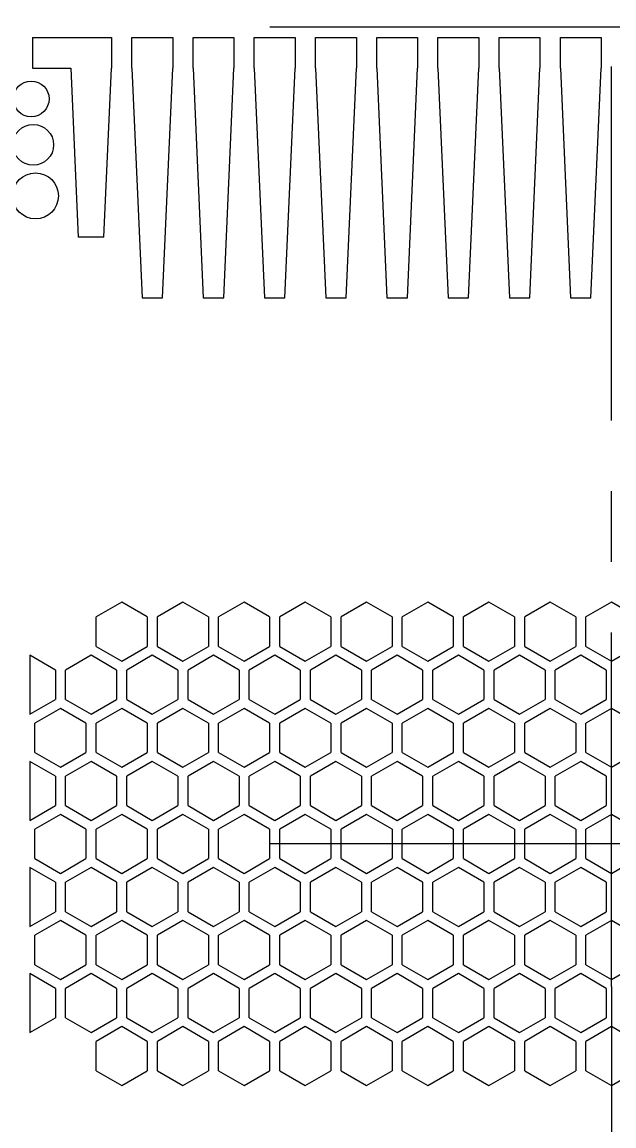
# Model space of a CAD drawing. Header units: millimetres. Extents: x 2092 to 3657, y 94 to 1201.
# Drawn here: x 2567.9 to 2626, y 771.4 to 879.5 of the extents above; entities that cross this region are included whole.
import ezdxf

# ---------------------------------------------------------------- set-up
doc = ezdxf.new("R2010")
doc.units = ezdxf.units.MM
doc.header["$LTSCALE"] = 92.4
doc.linetypes.add('CENTER', pattern=[0.6, 0.375, -0.075, 0.075, -0.075])
for name, color, linetype in [('1_DXF_CONTINUOUS_LINE', 7, 'CONTINUOUS'), ('2_DXF_CONTINUOUS_LINE', 7, 'CONTINUOUS'), ('WANG_9_DXF_AXIS', 7, 'CONTINUOUS')]:
    doc.layers.add(name, color=color, linetype=linetype)

msp = doc.modelspace()

# ---------------------------------------------------------------- linework, layer by layer
at = {"layer": '1_DXF_CONTINUOUS_LINE', "color": 4, "linetype": 'ByBlock'}
for p, q in [((2577.7022, 822.6613), (2575.2022, 821.218)), ((2580.2022, 821.218), (2577.7022, 822.6613)), ((2583.7022, 822.6613), (2581.2022, 821.218)), ((2586.2022, 821.218), (2583.7022, 822.6613)), ((2589.7022, 822.6613), (2587.2022, 821.218)), ((2592.2022, 821.218), (2589.7022, 822.6613)), ((2595.7022, 822.6613), (2593.2022, 821.218)), ((2598.2022, 821.218), (2595.7022, 822.6613)), ((2601.7022, 822.6613), (2599.2022, 821.218)), ((2604.2022, 821.218), (2601.7022, 822.6613)), ((2607.7022, 822.6613), (2605.2022, 821.218)), ((2610.2022, 821.218), (2607.7022, 822.6613)), ((2613.7022, 822.6613), (2611.2022, 821.218)), ((2616.2022, 821.218), (2613.7022, 822.6613)), ((2619.7022, 822.6613), (2617.2022, 821.218)), ((2622.2022, 821.218), (2619.7022, 822.6613)), ((2625.7022, 822.6613), (2623.2022, 821.218)), ((2628.2022, 821.218), (2625.7022, 822.6613)), ((2575.2022, 818.3312), (2575.2022, 821.218)), ((2580.2022, 821.218), (2580.2022, 818.3312)), ((2581.2022, 818.3312), (2581.2022, 821.218)), ((2586.2022, 821.218), (2586.2022, 818.3312)), ((2587.2022, 818.3312), (2587.2022, 821.218)), ((2592.2022, 821.218), (2592.2022, 818.3312)), ((2593.2022, 818.3312), (2593.2022, 821.218)), ((2598.2022, 821.218), (2598.2022, 818.3312)), ((2599.2022, 818.3312), (2599.2022, 821.218)), ((2604.2022, 821.218), (2604.2022, 818.3312)), ((2605.2022, 818.3312), (2605.2022, 821.218)), ((2610.2022, 821.218), (2610.2022, 818.3312)), ((2611.2022, 818.3312), (2611.2022, 821.218)), ((2616.2022, 821.218), (2616.2022, 818.3312)), ((2617.2022, 818.3312), (2617.2022, 821.218)), ((2622.2022, 821.218), (2622.2022, 818.3312)), ((2623.2022, 818.3312), (2623.2022, 821.218)), ((2568.7022, 817.4652), (2568.7022, 811.6917)), ((2571.2022, 816.0218), (2568.7022, 817.4652)), ((2574.7022, 817.4652), (2572.2022, 816.0218)), ((2577.2022, 816.0218), (2574.7022, 817.4652)), ((2575.2022, 818.3312), (2577.7022, 816.8878)), ((2577.7022, 816.8878), (2580.2022, 818.3312)), ((2580.7022, 817.4652), (2578.2022, 816.0218)), ((2583.2022, 816.0218), (2580.7022, 817.4652)), ((2581.2022, 818.3312), (2583.7022, 816.8878)), ((2583.7022, 816.8878), (2586.2022, 818.3312)), ((2586.7022, 817.4652), (2584.2022, 816.0218)), ((2589.2022, 816.0218), (2586.7022, 817.4652)), ((2587.2022, 818.3312), (2589.7022, 816.8878)), ((2589.7022, 816.8878), (2592.2022, 818.3312)), ((2592.7022, 817.4652), (2590.2022, 816.0218)), ((2595.2022, 816.0218), (2592.7022, 817.4652)), ((2593.2022, 818.3312), (2595.7022, 816.8878)), ((2595.7022, 816.8878), (2598.2022, 818.3312)), ((2598.7022, 817.4652), (2596.2022, 816.0218)), ((2601.2022, 816.0218), (2598.7022, 817.4652)), ((2599.2022, 818.3312), (2601.7022, 816.8878)), ((2601.7022, 816.8878), (2604.2022, 818.3312)), ((2604.7022, 817.4652), (2602.2022, 816.0218)), ((2607.2022, 816.0218), (2604.7022, 817.4652)), ((2605.2022, 818.3312), (2607.7022, 816.8878)), ((2607.7022, 816.8878), (2610.2022, 818.3312)), ((2610.7022, 817.4652), (2608.2022, 816.0218)), ((2613.2022, 816.0218), (2610.7022, 817.4652)), ((2611.2022, 818.3312), (2613.7022, 816.8878)), ((2613.7022, 816.8878), (2616.2022, 818.3312)), ((2616.7022, 817.4652), (2614.2022, 816.0218)), ((2619.2022, 816.0218), (2616.7022, 817.4652)), ((2617.2022, 818.3312), (2619.7022, 816.8878)), ((2619.7022, 816.8878), (2622.2022, 818.3312)), ((2622.7022, 817.4652), (2620.2022, 816.0218)), ((2625.2022, 816.0218), (2622.7022, 817.4652)), ((2623.2022, 818.3312), (2625.7022, 816.8878)), ((2625.7022, 816.8878), (2628.2022, 818.3312)), ((2571.2022, 816.0218), (2571.2022, 813.1351)), ((2572.2022, 813.1351), (2572.2022, 816.0218)), ((2577.2022, 816.0218), (2577.2022, 813.1351)), ((2578.2022, 813.1351), (2578.2022, 816.0218)), ((2583.2022, 816.0218), (2583.2022, 813.1351)), ((2584.2022, 813.1351), (2584.2022, 816.0218)), ((2589.2022, 816.0218), (2589.2022, 813.1351)), ((2590.2022, 813.1351), (2590.2022, 816.0218)), ((2595.2022, 816.0218), (2595.2022, 813.1351)), ((2596.2022, 813.1351), (2596.2022, 816.0218)), ((2601.2022, 816.0218), (2601.2022, 813.1351)), ((2602.2022, 813.1351), (2602.2022, 816.0218)), ((2607.2022, 816.0218), (2607.2022, 813.1351)), ((2608.2022, 813.1351), (2608.2022, 816.0218)), ((2613.2022, 816.0218), (2613.2022, 813.1351)), ((2614.2022, 813.1351), (2614.2022, 816.0218)), ((2619.2022, 816.0218), (2619.2022, 813.1351)), ((2620.2022, 813.1351), (2620.2022, 816.0218)), ((2625.2022, 816.0218), (2625.2022, 813.1351)), ((2568.7022, 811.6917), (2571.2022, 813.1351)), ((2572.2022, 813.1351), (2574.7022, 811.6917)), ((2574.7022, 811.6917), (2577.2022, 813.1351)), ((2578.2022, 813.1351), (2580.7022, 811.6917)), ((2580.7022, 811.6917), (2583.2022, 813.1351)), ((2584.2022, 813.1351), (2586.7022, 811.6917)), ((2586.7022, 811.6917), (2589.2022, 813.1351)), ((2590.2022, 813.1351), (2592.7022, 811.6917)), ((2592.7022, 811.6917), (2595.2022, 813.1351)), ((2596.2022, 813.1351), (2598.7022, 811.6917)), ((2598.7022, 811.6917), (2601.2022, 813.1351)), ((2602.2022, 813.1351), (2604.7022, 811.6917)), ((2604.7022, 811.6917), (2607.2022, 813.1351)), ((2608.2022, 813.1351), (2610.7022, 811.6917)), ((2610.7022, 811.6917), (2613.2022, 813.1351)), ((2614.2022, 813.1351), (2616.7022, 811.6917)), ((2616.7022, 811.6917), (2619.2022, 813.1351)), ((2620.2022, 813.1351), (2622.7022, 811.6917)), ((2622.7022, 811.6917), (2625.2022, 813.1351)), ((2571.7022, 812.269), (2569.2022, 810.8257)), ((2574.2022, 810.8257), (2571.7022, 812.269)), ((2577.7022, 812.269), (2575.2022, 810.8257)), ((2580.2022, 810.8257), (2577.7022, 812.269)), ((2583.7022, 812.269), (2581.2022, 810.8257)), ((2586.2022, 810.8257), (2583.7022, 812.269)), ((2589.7022, 812.269), (2587.2022, 810.8257)), ((2592.2022, 810.8257), (2589.7022, 812.269)), ((2595.7022, 812.269), (2593.2022, 810.8257)), ((2598.2022, 810.8257), (2595.7022, 812.269)), ((2601.7022, 812.269), (2599.2022, 810.8257)), ((2604.2022, 810.8257), (2601.7022, 812.269)), ((2607.7022, 812.269), (2605.2022, 810.8257)), ((2610.2022, 810.8257), (2607.7022, 812.269)), ((2613.7022, 812.269), (2611.2022, 810.8257)), ((2616.2022, 810.8257), (2613.7022, 812.269)), ((2619.7022, 812.269), (2617.2022, 810.8257)), ((2622.2022, 810.8257), (2619.7022, 812.269)), ((2625.7022, 812.269), (2623.2022, 810.8257)), ((2628.2022, 810.8257), (2625.7022, 812.269)), ((2569.2022, 807.9389), (2569.2022, 810.8257)), ((2574.2022, 810.8257), (2574.2022, 807.9389)), ((2575.2022, 807.9389), (2575.2022, 810.8257)), ((2580.2022, 810.8257), (2580.2022, 807.9389)), ((2581.2022, 807.9389), (2581.2022, 810.8257)), ((2586.2022, 810.8257), (2586.2022, 807.9389)), ((2587.2022, 807.9389), (2587.2022, 810.8257)), ((2592.2022, 810.8257), (2592.2022, 807.9389)), ((2593.2022, 807.9389), (2593.2022, 810.8257)), ((2598.2022, 810.8257), (2598.2022, 807.9389)), ((2599.2022, 807.9389), (2599.2022, 810.8257)), ((2604.2022, 810.8257), (2604.2022, 807.9389)), ((2605.2022, 807.9389), (2605.2022, 810.8257)), ((2610.2022, 810.8257), (2610.2022, 807.9389)), ((2611.2022, 807.9389), (2611.2022, 810.8257)), ((2616.2022, 810.8257), (2616.2022, 807.9389)), ((2617.2022, 807.9389), (2617.2022, 810.8257)), ((2622.2022, 810.8257), (2622.2022, 807.9389)), ((2623.2022, 807.9389), (2623.2022, 810.8257)), ((2569.2022, 807.9389), (2571.7022, 806.4955)), ((2571.7022, 806.4955), (2574.2022, 807.9389)), ((2575.2022, 807.9389), (2577.7022, 806.4955)), ((2577.7022, 806.4955), (2580.2022, 807.9389)), ((2581.2022, 807.9389), (2583.7022, 806.4955)), ((2583.7022, 806.4955), (2586.2022, 807.9389)), ((2587.2022, 807.9389), (2589.7022, 806.4955)), ((2589.7022, 806.4955), (2592.2022, 807.9389)), ((2593.2022, 807.9389), (2595.7022, 806.4955)), ((2595.7022, 806.4955), (2598.2022, 807.9389)), ((2599.2022, 807.9389), (2601.7022, 806.4955)), ((2601.7022, 806.4955), (2604.2022, 807.9389)), ((2605.2022, 807.9389), (2607.7022, 806.4955)), ((2607.7022, 806.4955), (2610.2022, 807.9389)), ((2611.2022, 807.9389), (2613.7022, 806.4955)), ((2613.7022, 806.4955), (2616.2022, 807.9389)), ((2617.2022, 807.9389), (2619.7022, 806.4955)), ((2619.7022, 806.4955), (2622.2022, 807.9389)), ((2623.2022, 807.9389), (2625.7022, 806.4955)), ((2625.7022, 806.4955), (2628.2022, 807.9389)), ((2568.7022, 807.0729), (2568.7022, 801.2994)), ((2571.2022, 805.6295), (2568.7022, 807.0729)), ((2574.7022, 807.0729), (2572.2022, 805.6295)), ((2577.2022, 805.6295), (2574.7022, 807.0729)), ((2580.7022, 807.0729), (2578.2022, 805.6295)), ((2583.2022, 805.6295), (2580.7022, 807.0729)), ((2586.7022, 807.0729), (2584.2022, 805.6295)), ((2589.2022, 805.6295), (2586.7022, 807.0729)), ((2592.7022, 807.0729), (2590.2022, 805.6295)), ((2595.2022, 805.6295), (2592.7022, 807.0729)), ((2598.7022, 807.0729), (2596.2022, 805.6295)), ((2601.2022, 805.6295), (2598.7022, 807.0729)), ((2604.7022, 807.0729), (2602.2022, 805.6295)), ((2607.2022, 805.6295), (2604.7022, 807.0729)), ((2610.7022, 807.0729), (2608.2022, 805.6295)), ((2613.2022, 805.6295), (2610.7022, 807.0729)), ((2616.7022, 807.0729), (2614.2022, 805.6295)), ((2619.2022, 805.6295), (2616.7022, 807.0729)), ((2622.7022, 807.0729), (2620.2022, 805.6295)), ((2625.2022, 805.6295), (2622.7022, 807.0729)), ((2571.2022, 805.6295), (2571.2022, 802.7427)), ((2572.2022, 802.7427), (2572.2022, 805.6295)), ((2577.2022, 805.6295), (2577.2022, 802.7427)), ((2578.2022, 802.7427), (2578.2022, 805.6295)), ((2583.2022, 805.6295), (2583.2022, 802.7427)), ((2584.2022, 802.7427), (2584.2022, 805.6295)), ((2589.2022, 805.6295), (2589.2022, 802.7427)), ((2590.2022, 802.7427), (2590.2022, 805.6295)), ((2595.2022, 805.6295), (2595.2022, 802.7427)), ((2596.2022, 802.7427), (2596.2022, 805.6295)), ((2601.2022, 805.6295), (2601.2022, 802.7427)), ((2602.2022, 802.7427), (2602.2022, 805.6295)), ((2607.2022, 805.6295), (2607.2022, 802.7427)), ((2608.2022, 802.7427), (2608.2022, 805.6295)), ((2613.2022, 805.6295), (2613.2022, 802.7427)), ((2614.2022, 802.7427), (2614.2022, 805.6295)), ((2619.2022, 805.6295), (2619.2022, 802.7427)), ((2620.2022, 802.7427), (2620.2022, 805.6295)), ((2625.2022, 805.6295), (2625.2022, 802.7427)), ((2568.7022, 801.2994), (2571.2022, 802.7427)), ((2572.2022, 802.7427), (2574.7022, 801.2994)), ((2574.7022, 801.2994), (2577.2022, 802.7427)), ((2578.2022, 802.7427), (2580.7022, 801.2994)), ((2580.7022, 801.2994), (2583.2022, 802.7427)), ((2584.2022, 802.7427), (2586.7022, 801.2994)), ((2586.7022, 801.2994), (2589.2022, 802.7427)), ((2590.2022, 802.7427), (2592.7022, 801.2994)), ((2592.7022, 801.2994), (2595.2022, 802.7427)), ((2596.2022, 802.7427), (2598.7022, 801.2994)), ((2598.7022, 801.2994), (2601.2022, 802.7427)), ((2602.2022, 802.7427), (2604.7022, 801.2994)), ((2604.7022, 801.2994), (2607.2022, 802.7427)), ((2608.2022, 802.7427), (2610.7022, 801.2994)), ((2610.7022, 801.2994), (2613.2022, 802.7427)), ((2614.2022, 802.7427), (2616.7022, 801.2994)), ((2616.7022, 801.2994), (2619.2022, 802.7427)), ((2620.2022, 802.7427), (2622.7022, 801.2994)), ((2622.7022, 801.2994), (2625.2022, 802.7427)), ((2571.7022, 801.8767), (2569.2022, 800.4333)), ((2574.2022, 800.4333), (2571.7022, 801.8767)), ((2577.7022, 801.8767), (2575.2022, 800.4333)), ((2580.2022, 800.4333), (2577.7022, 801.8767)), ((2583.7022, 801.8767), (2581.2022, 800.4333)), ((2586.2022, 800.4333), (2583.7022, 801.8767)), ((2589.7022, 801.8767), (2587.2022, 800.4333)), ((2592.2022, 800.4333), (2589.7022, 801.8767)), ((2595.7022, 801.8767), (2593.2022, 800.4333)), ((2598.2022, 800.4333), (2595.7022, 801.8767)), ((2601.7022, 801.8767), (2599.2022, 800.4333)), ((2604.2022, 800.4333), (2601.7022, 801.8767)), ((2607.7022, 801.8767), (2605.2022, 800.4333)), ((2610.2022, 800.4333), (2607.7022, 801.8767)), ((2613.7022, 801.8767), (2611.2022, 800.4333)), ((2616.2022, 800.4333), (2613.7022, 801.8767)), ((2619.7022, 801.8767), (2617.2022, 800.4333)), ((2622.2022, 800.4333), (2619.7022, 801.8767)), ((2625.7022, 801.8767), (2623.2022, 800.4333)), ((2628.2022, 800.4333), (2625.7022, 801.8767)), ((2569.2022, 797.5466), (2569.2022, 800.4333)), ((2574.2022, 800.4333), (2574.2022, 797.5466)), ((2575.2022, 797.5466), (2575.2022, 800.4333)), ((2580.2022, 800.4333), (2580.2022, 797.5466)), ((2581.2022, 797.5466), (2581.2022, 800.4333)), ((2586.2022, 800.4333), (2586.2022, 797.5466)), ((2587.2022, 797.5466), (2587.2022, 800.4333)), ((2592.2022, 800.4333), (2592.2022, 797.5466)), ((2593.2022, 797.5466), (2593.2022, 800.4333)), ((2598.2022, 800.4333), (2598.2022, 797.5466)), ((2599.2022, 797.5466), (2599.2022, 800.4333)), ((2604.2022, 800.4333), (2604.2022, 797.5466)), ((2605.2022, 797.5466), (2605.2022, 800.4333)), ((2610.2022, 800.4333), (2610.2022, 797.5466)), ((2611.2022, 797.5466), (2611.2022, 800.4333)), ((2616.2022, 800.4333), (2616.2022, 797.5466)), ((2617.2022, 797.5466), (2617.2022, 800.4333)), ((2622.2022, 800.4333), (2622.2022, 797.5466)), ((2623.2022, 797.5466), (2623.2022, 800.4333)), ((2569.2022, 797.5466), (2571.7022, 796.1032)), ((2571.7022, 796.1032), (2574.2022, 797.5466)), ((2575.2022, 797.5466), (2577.7022, 796.1032)), ((2577.7022, 796.1032), (2580.2022, 797.5466)), ((2581.2022, 797.5466), (2583.7022, 796.1032)), ((2583.7022, 796.1032), (2586.2022, 797.5466)), ((2587.2022, 797.5466), (2589.7022, 796.1032)), ((2589.7022, 796.1032), (2592.2022, 797.5466)), ((2593.2022, 797.5466), (2595.7022, 796.1032)), ((2595.7022, 796.1032), (2598.2022, 797.5466)), ((2599.2022, 797.5466), (2601.7022, 796.1032)), ((2601.7022, 796.1032), (2604.2022, 797.5466)), ((2605.2022, 797.5466), (2607.7022, 796.1032)), ((2607.7022, 796.1032), (2610.2022, 797.5466)), ((2611.2022, 797.5466), (2613.7022, 796.1032)), ((2613.7022, 796.1032), (2616.2022, 797.5466)), ((2617.2022, 797.5466), (2619.7022, 796.1032)), ((2619.7022, 796.1032), (2622.2022, 797.5466)), ((2623.2022, 797.5466), (2625.7022, 796.1032)), ((2625.7022, 796.1032), (2628.2022, 797.5466)), ((2568.7022, 796.6806), (2568.7022, 790.9071)), ((2571.2022, 795.2372), (2568.7022, 796.6806)), ((2574.7022, 796.6806), (2572.2022, 795.2372)), ((2577.2022, 795.2372), (2574.7022, 796.6806)), ((2580.7022, 796.6806), (2578.2022, 795.2372)), ((2583.2022, 795.2372), (2580.7022, 796.6806)), ((2586.7022, 796.6806), (2584.2022, 795.2372)), ((2589.2022, 795.2372), (2586.7022, 796.6806)), ((2592.7022, 796.6806), (2590.2022, 795.2372)), ((2595.2022, 795.2372), (2592.7022, 796.6806)), ((2598.7022, 796.6806), (2596.2022, 795.2372)), ((2601.2022, 795.2372), (2598.7022, 796.6806)), ((2604.7022, 796.6806), (2602.2022, 795.2372)), ((2607.2022, 795.2372), (2604.7022, 796.6806)), ((2610.7022, 796.6806), (2608.2022, 795.2372)), ((2613.2022, 795.2372), (2610.7022, 796.6806)), ((2616.7022, 796.6806), (2614.2022, 795.2372)), ((2619.2022, 795.2372), (2616.7022, 796.6806)), ((2622.7022, 796.6806), (2620.2022, 795.2372)), ((2625.2022, 795.2372), (2622.7022, 796.6806)), ((2571.2022, 795.2372), (2571.2022, 792.3504)), ((2572.2022, 792.3504), (2572.2022, 795.2372)), ((2577.2022, 795.2372), (2577.2022, 792.3504)), ((2578.2022, 792.3504), (2578.2022, 795.2372)), ((2583.2022, 795.2372), (2583.2022, 792.3504)), ((2584.2022, 792.3504), (2584.2022, 795.2372)), ((2589.2022, 795.2372), (2589.2022, 792.3504)), ((2590.2022, 792.3504), (2590.2022, 795.2372)), ((2595.2022, 795.2372), (2595.2022, 792.3504)), ((2596.2022, 792.3504), (2596.2022, 795.2372)), ((2601.2022, 795.2372), (2601.2022, 792.3504)), ((2602.2022, 792.3504), (2602.2022, 795.2372)), ((2607.2022, 795.2372), (2607.2022, 792.3504)), ((2608.2022, 792.3504), (2608.2022, 795.2372)), ((2613.2022, 795.2372), (2613.2022, 792.3504)), ((2614.2022, 792.3504), (2614.2022, 795.2372)), ((2619.2022, 795.2372), (2619.2022, 792.3504)), ((2620.2022, 792.3504), (2620.2022, 795.2372)), ((2625.2022, 795.2372), (2625.2022, 792.3504)), ((2568.7022, 790.9071), (2571.2022, 792.3504)), ((2571.7022, 791.4844), (2569.2022, 790.041)), ((2574.2022, 790.041), (2571.7022, 791.4844)), ((2572.2022, 792.3504), (2574.7022, 790.9071)), ((2574.7022, 790.9071), (2577.2022, 792.3504)), ((2577.7022, 791.4844), (2575.2022, 790.041)), ((2580.2022, 790.041), (2577.7022, 791.4844)), ((2578.2022, 792.3504), (2580.7022, 790.9071)), ((2580.7022, 790.9071), (2583.2022, 792.3504)), ((2583.7022, 791.4844), (2581.2022, 790.041)), ((2586.2022, 790.041), (2583.7022, 791.4844)), ((2584.2022, 792.3504), (2586.7022, 790.9071)), ((2586.7022, 790.9071), (2589.2022, 792.3504)), ((2589.7022, 791.4844), (2587.2022, 790.041)), ((2592.2022, 790.041), (2589.7022, 791.4844)), ((2590.2022, 792.3504), (2592.7022, 790.9071)), ((2592.7022, 790.9071), (2595.2022, 792.3504)), ((2595.7022, 791.4844), (2593.2022, 790.041)), ((2598.2022, 790.041), (2595.7022, 791.4844)), ((2596.2022, 792.3504), (2598.7022, 790.9071)), ((2598.7022, 790.9071), (2601.2022, 792.3504)), ((2601.7022, 791.4844), (2599.2022, 790.041)), ((2604.2022, 790.041), (2601.7022, 791.4844)), ((2602.2022, 792.3504), (2604.7022, 790.9071)), ((2604.7022, 790.9071), (2607.2022, 792.3504)), ((2607.7022, 791.4844), (2605.2022, 790.041)), ((2610.2022, 790.041), (2607.7022, 791.4844)), ((2608.2022, 792.3504), (2610.7022, 790.9071)), ((2610.7022, 790.9071), (2613.2022, 792.3504)), ((2613.7022, 791.4844), (2611.2022, 790.041)), ((2616.2022, 790.041), (2613.7022, 791.4844)), ((2614.2022, 792.3504), (2616.7022, 790.9071)), ((2616.7022, 790.9071), (2619.2022, 792.3504)), ((2619.7022, 791.4844), (2617.2022, 790.041)), ((2622.2022, 790.041), (2619.7022, 791.4844)), ((2620.2022, 792.3504), (2622.7022, 790.9071)), ((2622.7022, 790.9071), (2625.2022, 792.3504)), ((2625.7022, 791.4844), (2623.2022, 790.041)), ((2628.2022, 790.041), (2625.7022, 791.4844)), ((2569.2022, 787.1543), (2569.2022, 790.041)), ((2574.2022, 790.041), (2574.2022, 787.1543)), ((2575.2022, 787.1543), (2575.2022, 790.041)), ((2580.2022, 790.041), (2580.2022, 787.1543)), ((2581.2022, 787.1543), (2581.2022, 790.041)), ((2586.2022, 790.041), (2586.2022, 787.1543)), ((2587.2022, 787.1543), (2587.2022, 790.041)), ((2592.2022, 790.041), (2592.2022, 787.1543)), ((2593.2022, 787.1543), (2593.2022, 790.041)), ((2598.2022, 790.041), (2598.2022, 787.1543)), ((2599.2022, 787.1543), (2599.2022, 790.041)), ((2604.2022, 790.041), (2604.2022, 787.1543)), ((2605.2022, 787.1543), (2605.2022, 790.041)), ((2610.2022, 790.041), (2610.2022, 787.1543)), ((2611.2022, 787.1543), (2611.2022, 790.041)), ((2616.2022, 790.041), (2616.2022, 787.1543)), ((2617.2022, 787.1543), (2617.2022, 790.041)), ((2622.2022, 790.041), (2622.2022, 787.1543)), ((2623.2022, 787.1543), (2623.2022, 790.041)), ((2569.2022, 787.1543), (2571.7022, 785.7109)), ((2571.7022, 785.7109), (2574.2022, 787.1543)), ((2575.2022, 787.1543), (2577.7022, 785.7109)), ((2577.7022, 785.7109), (2580.2022, 787.1543)), ((2581.2022, 787.1543), (2583.7022, 785.7109)), ((2583.7022, 785.7109), (2586.2022, 787.1543)), ((2587.2022, 787.1543), (2589.7022, 785.7109)), ((2589.7022, 785.7109), (2592.2022, 787.1543)), ((2593.2022, 787.1543), (2595.7022, 785.7109)), ((2595.7022, 785.7109), (2598.2022, 787.1543)), ((2599.2022, 787.1543), (2601.7022, 785.7109)), ((2601.7022, 785.7109), (2604.2022, 787.1543)), ((2605.2022, 787.1543), (2607.7022, 785.7109)), ((2607.7022, 785.7109), (2610.2022, 787.1543)), ((2611.2022, 787.1543), (2613.7022, 785.7109)), ((2613.7022, 785.7109), (2616.2022, 787.1543)), ((2617.2022, 787.1543), (2619.7022, 785.7109)), ((2619.7022, 785.7109), (2622.2022, 787.1543)), ((2623.2022, 787.1543), (2625.7022, 785.7109)), ((2625.7022, 785.7109), (2628.2022, 787.1543)), ((2568.7022, 786.2883), (2568.7022, 780.5148)), ((2571.2022, 784.8449), (2568.7022, 786.2883)), ((2574.7022, 786.2883), (2572.2022, 784.8449)), ((2577.2022, 784.8449), (2574.7022, 786.2883)), ((2580.7022, 786.2883), (2578.2022, 784.8449)), ((2583.2022, 784.8449), (2580.7022, 786.2883)), ((2586.7022, 786.2883), (2584.2022, 784.8449)), ((2589.2022, 784.8449), (2586.7022, 786.2883)), ((2592.7022, 786.2883), (2590.2022, 784.8449)), ((2595.2022, 784.8449), (2592.7022, 786.2883)), ((2598.7022, 786.2883), (2596.2022, 784.8449)), ((2601.2022, 784.8449), (2598.7022, 786.2883)), ((2604.7022, 786.2883), (2602.2022, 784.8449)), ((2607.2022, 784.8449), (2604.7022, 786.2883)), ((2610.7022, 786.2883), (2608.2022, 784.8449)), ((2613.2022, 784.8449), (2610.7022, 786.2883)), ((2616.7022, 786.2883), (2614.2022, 784.8449)), ((2619.2022, 784.8449), (2616.7022, 786.2883)), ((2622.7022, 786.2883), (2620.2022, 784.8449)), ((2625.2022, 784.8449), (2622.7022, 786.2883)), ((2571.2022, 784.8449), (2571.2022, 781.9581)), ((2572.2022, 781.9581), (2572.2022, 784.8449)), ((2577.2022, 784.8449), (2577.2022, 781.9581)), ((2578.2022, 781.9581), (2578.2022, 784.8449)), ((2583.2022, 784.8449), (2583.2022, 781.9581)), ((2584.2022, 781.9581), (2584.2022, 784.8449)), ((2589.2022, 784.8449), (2589.2022, 781.9581)), ((2590.2022, 781.9581), (2590.2022, 784.8449)), ((2595.2022, 784.8449), (2595.2022, 781.9581)), ((2596.2022, 781.9581), (2596.2022, 784.8449)), ((2601.2022, 784.8449), (2601.2022, 781.9581)), ((2602.2022, 781.9581), (2602.2022, 784.8449)), ((2607.2022, 784.8449), (2607.2022, 781.9581)), ((2608.2022, 781.9581), (2608.2022, 784.8449)), ((2613.2022, 784.8449), (2613.2022, 781.9581)), ((2614.2022, 781.9581), (2614.2022, 784.8449)), ((2619.2022, 784.8449), (2619.2022, 781.9581)), ((2620.2022, 781.9581), (2620.2022, 784.8449)), ((2625.2022, 784.8449), (2625.2022, 781.9581)), ((2568.7022, 780.5148), (2571.2022, 781.9581)), ((2572.2022, 781.9581), (2574.7022, 780.5148)), ((2574.7022, 780.5148), (2577.2022, 781.9581)), ((2578.2022, 781.9581), (2580.7022, 780.5148)), ((2580.7022, 780.5148), (2583.2022, 781.9581)), ((2584.2022, 781.9581), (2586.7022, 780.5148)), ((2586.7022, 780.5148), (2589.2022, 781.9581)), ((2590.2022, 781.9581), (2592.7022, 780.5148)), ((2592.7022, 780.5148), (2595.2022, 781.9581)), ((2596.2022, 781.9581), (2598.7022, 780.5148)), ((2598.7022, 780.5148), (2601.2022, 781.9581)), ((2602.2022, 781.9581), (2604.7022, 780.5148)), ((2604.7022, 780.5148), (2607.2022, 781.9581)), ((2608.2022, 781.9581), (2610.7022, 780.5148)), ((2610.7022, 780.5148), (2613.2022, 781.9581)), ((2614.2022, 781.9581), (2616.7022, 780.5148)), ((2616.7022, 780.5148), (2619.2022, 781.9581)), ((2620.2022, 781.9581), (2622.7022, 780.5148)), ((2622.7022, 780.5148), (2625.2022, 781.9581)), ((2577.7022, 781.0921), (2575.2022, 779.6487)), ((2580.2022, 779.6487), (2577.7022, 781.0921)), ((2583.7022, 781.0921), (2581.2022, 779.6487)), ((2586.2022, 779.6487), (2583.7022, 781.0921)), ((2589.7022, 781.0921), (2587.2022, 779.6487)), ((2592.2022, 779.6487), (2589.7022, 781.0921)), ((2595.7022, 781.0921), (2593.2022, 779.6487)), ((2598.2022, 779.6487), (2595.7022, 781.0921)), ((2601.7022, 781.0921), (2599.2022, 779.6487)), ((2604.2022, 779.6487), (2601.7022, 781.0921)), ((2607.7022, 781.0921), (2605.2022, 779.6487)), ((2610.2022, 779.6487), (2607.7022, 781.0921)), ((2613.7022, 781.0921), (2611.2022, 779.6487)), ((2616.2022, 779.6487), (2613.7022, 781.0921)), ((2619.7022, 781.0921), (2617.2022, 779.6487)), ((2622.2022, 779.6487), (2619.7022, 781.0921)), ((2625.7022, 781.0921), (2623.2022, 779.6487)), ((2628.2022, 779.6487), (2625.7022, 781.0921)), ((2575.2022, 776.762), (2575.2022, 779.6487)), ((2580.2022, 779.6487), (2580.2022, 776.762)), ((2581.2022, 776.762), (2581.2022, 779.6487)), ((2586.2022, 779.6487), (2586.2022, 776.762)), ((2587.2022, 776.762), (2587.2022, 779.6487)), ((2592.2022, 779.6487), (2592.2022, 776.762)), ((2593.2022, 776.762), (2593.2022, 779.6487)), ((2598.2022, 779.6487), (2598.2022, 776.762)), ((2599.2022, 776.762), (2599.2022, 779.6487)), ((2604.2022, 779.6487), (2604.2022, 776.762)), ((2605.2022, 776.762), (2605.2022, 779.6487)), ((2610.2022, 779.6487), (2610.2022, 776.762)), ((2611.2022, 776.762), (2611.2022, 779.6487)), ((2616.2022, 779.6487), (2616.2022, 776.762)), ((2617.2022, 776.762), (2617.2022, 779.6487)), ((2622.2022, 779.6487), (2622.2022, 776.762)), ((2623.2022, 776.762), (2623.2022, 779.6487)), ((2575.2022, 776.762), (2577.7022, 775.3186)), ((2577.7022, 775.3186), (2580.2022, 776.762)), ((2581.2022, 776.762), (2583.7022, 775.3186)), ((2583.7022, 775.3186), (2586.2022, 776.762)), ((2587.2022, 776.762), (2589.7022, 775.3186)), ((2589.7022, 775.3186), (2592.2022, 776.762)), ((2593.2022, 776.762), (2595.7022, 775.3186)), ((2595.7022, 775.3186), (2598.2022, 776.762)), ((2599.2022, 776.762), (2601.7022, 775.3186)), ((2601.7022, 775.3186), (2604.2022, 776.762)), ((2605.2022, 776.762), (2607.7022, 775.3186)), ((2607.7022, 775.3186), (2610.2022, 776.762)), ((2611.2022, 776.762), (2613.7022, 775.3186)), ((2613.7022, 775.3186), (2616.2022, 776.762)), ((2617.2022, 776.762), (2619.7022, 775.3186)), ((2619.7022, 775.3186), (2622.2022, 776.762)), ((2623.2022, 776.762), (2625.7022, 775.3186)), ((2625.7022, 775.3186), (2628.2022, 776.762))]:
    msp.add_line(p, q, dxfattribs=at)
at = {"layer": '2_DXF_CONTINUOUS_LINE', "color": 4, "linetype": 'ByBlock'}
for p, q in [((2568.9522, 877.99), (2568.9522, 874.99)), ((2568.9522, 877.99), (2576.7022, 877.99)), ((2576.7022, 877.99), (2576.7022, 874.99)), ((2578.7022, 874.99), (2578.7022, 877.99)), ((2578.7022, 877.99), (2582.7022, 877.99)), ((2582.7022, 877.99), (2582.7022, 874.99)), ((2584.7022, 874.99), (2584.7022, 877.99)), ((2584.7022, 877.99), (2588.7022, 877.99)), ((2588.7022, 877.99), (2588.7022, 874.99)), ((2590.7022, 874.99), (2590.7022, 877.99)), ((2590.7022, 877.99), (2594.7022, 877.99)), ((2594.7022, 877.99), (2594.7022, 874.99)), ((2596.7022, 874.99), (2596.7022, 877.99)), ((2596.7022, 877.99), (2600.7022, 877.99)), ((2600.7022, 877.99), (2600.7022, 874.99)), ((2602.7022, 874.99), (2602.7022, 877.99)), ((2602.7022, 877.99), (2606.7022, 877.99)), ((2606.7022, 877.99), (2606.7022, 874.99)), ((2608.7022, 874.99), (2608.7022, 877.99)), ((2608.7022, 877.99), (2612.7022, 877.99)), ((2612.7022, 877.99), (2612.7022, 874.99)), ((2614.7022, 874.99), (2614.7022, 877.99)), ((2614.7022, 877.99), (2618.7022, 877.99)), ((2618.7022, 877.99), (2618.7022, 874.99)), ((2620.7022, 874.99), (2620.7022, 877.99)), ((2620.7022, 877.99), (2624.7022, 877.99)), ((2624.7022, 877.99), (2624.7022, 874.99)), ((2568.9522, 874.99), (2572.7022, 874.99)), ((2572.7022, 874.99), (2573.4379, 858.4358)), ((2575.9664, 858.4358), (2576.7022, 874.99)), ((2578.7022, 874.99), (2579.7022, 852.49)), ((2581.7022, 852.49), (2582.7022, 874.99)), ((2584.7022, 874.99), (2585.7022, 852.49)), ((2587.7022, 852.49), (2588.7022, 874.99)), ((2590.7022, 874.99), (2591.7022, 852.49)), ((2593.7022, 852.49), (2594.7022, 874.99)), ((2596.7022, 874.99), (2597.7022, 852.49)), ((2599.7022, 852.49), (2600.7022, 874.99)), ((2602.7022, 874.99), (2603.7022, 852.49)), ((2605.7022, 852.49), (2606.7022, 874.99)), ((2608.7022, 874.99), (2609.7022, 852.49)), ((2611.7022, 852.49), (2612.7022, 874.99)), ((2614.7022, 874.99), (2615.7022, 852.49)), ((2617.7022, 852.49), (2618.7022, 874.99)), ((2620.7022, 874.99), (2621.7022, 852.49)), ((2623.7022, 852.49), (2624.7022, 874.99)), ((2575.9664, 858.4358), (2573.4379, 858.4358)), ((2579.7022, 852.49), (2581.7022, 852.49)), ((2585.7022, 852.49), (2587.7022, 852.49)), ((2591.7022, 852.49), (2593.7022, 852.49)), ((2597.7022, 852.49), (2599.7022, 852.49)), ((2603.7022, 852.49), (2605.7022, 852.49)), ((2609.7022, 852.49), (2611.7022, 852.49)), ((2615.7022, 852.49), (2617.7022, 852.49)), ((2621.7022, 852.49), (2623.7022, 852.49))]:
    msp.add_line(p, q, dxfattribs=at)
for centre, radius in [((2568.8326, 871.9676), 1.75), ((2569.0326, 867.4676), 2), ((2569.2548, 862.4676), 2.25)]:
    msp.add_circle(centre, radius, dxfattribs=at)
at = {"layer": 'WANG_9_DXF_AXIS', "color": 140, "linetype": 'CENTER'}
for q in [(2625.7022, 915.2725), (2625.7022, 665.9335)]:
    msp.add_line((2625.7022, 785.04), q, dxfattribs=at)
at = {"layer": 'WANG_9_DXF_AXIS', "color": 4, "linetype": 'ByBlock'}
for p, q in [((2666.5044, 878.99), (2592.2293, 878.99)), ((2666.5044, 798.99), (2592.2293, 798.99))]:
    msp.add_line(p, q, dxfattribs=at)

doc.saveas('drawing.dxf')
